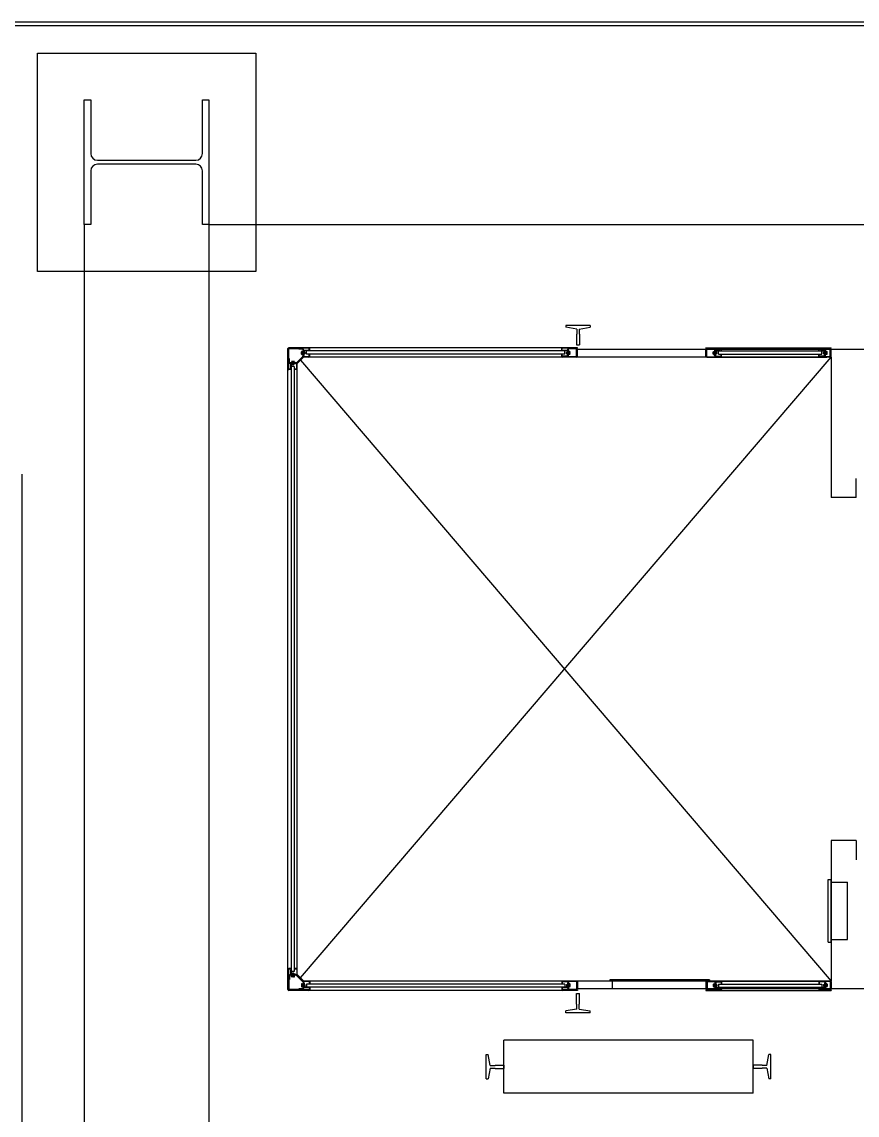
# Model space of a CAD drawing. Header units: millimetres. Extents: x -6877 to 48027, y -11108 to 34894.
# Drawn here: x 21369 to 24047, y 1682 to 5187 of the extents above; entities that cross this region are included whole.
import ezdxf

# ---------------------------------------------------------------- set-up
doc = ezdxf.new("R2010")
doc.units = ezdxf.units.MM
doc.header["$LTSCALE"] = 500
doc.layers.add('동물실', color=9, linetype='Continuous')

msp = doc.modelspace()

# ---------------------------------------------------------------- linework, layer by layer
at = {"layer": '동물실', "color": 251}
for p, q in [((21319, 5187.2), (24524, 5187.2)), ((21331, 5175.2), (24512, 5175.2)), ((21419, 5087.2), (22119, 5087.2)), ((21419, 4387.2), (21419, 5087.2)), ((22119, 5087.2), (22119, 4387.2)), ((21569, 4937.2), (21590, 4937.2)), ((21569, 4537.2), (21569, 4937.2)), ((21590, 4937.2), (21590, 4764.7)), ((21948, 4764.7), (21948, 4937.2)), ((21948, 4937.2), (21969, 4937.2)), ((21969, 4937.2), (21969, 4537.2)), ((21611, 4743.7), (21927, 4743.7)), ((21590, 4709.7), (21590, 4537.2)), ((21927, 4730.7), (21611, 4730.7)), ((21948, 4537.2), (21948, 4709.7)), ((21590, 4537.2), (21569, 4537.2)), ((21569, 4537.2), (21569, -4912.8)), ((21969, 4537.2), (21948, 4537.2)), ((21969, 4537.2), (24219, 4537.2)), ((21969, 4537.2), (21969, -4912.8)), ((22119, 4387.2), (21419, 4387.2)), ((23113, 4214.2), (23113, 4208.2)), ((23191, 4214.2), (23113, 4214.2)), ((23148, 4202.2), (23113, 4208.2)), ((23156, 4202.2), (23191, 4208.2)), ((23191, 4214.2), (23191, 4208.2)), ((23147, 4186.2), (23147, 4152.2)), ((23148, 4186.2), (23147, 4186.2)), ((23148, 4202.2), (23148, 4186.2)), ((23156, 4202.2), (23156, 4186.2)), ((23157, 4186.2), (23156, 4186.2)), ((23157, 4186.2), (23157, 4152.2)), ((22222, 2084.7), (22222, 4139.7)), ((22223.5, 4074.7), (22223.5, 4139.7)), ((23150, 4142.2), (22224.5, 4142.2)), ((22289.5, 4140.7), (22224.5, 4140.7)), ((22225.1, 4094.8), (22225.1, 4138.1)), ((22269.4, 4139.1), (22226.1, 4139.1)), ((22257, 4137.5), (22257, 4139.1)), ((22269.4, 4137.5), (22257, 4137.5)), ((22265.5, 4139.1), (22265.5, 4140.7)), ((22270.4, 4115.4), (22270.4, 4136.5)), ((22272, 4115.4), (22272, 4136.5)), ((22290.5, 4132.2), (22290.5, 4139.7)), ((22292, 4132.2), (22292, 4139.7)), ((23100, 4132.2), (23100, 4139.7)), ((23101.5, 4132.2), (23101.5, 4139.7)), ((23150, 4140.7), (23102.5, 4140.7)), ((23120, 4116.3), (23120, 4138.1)), ((23121.6, 4116.3), (23121.6, 4138.1)), ((23145.9, 4139.1), (23122.6, 4139.1)), ((23146.9, 4115.7), (23146.9, 4138.1)), ((23147, 4152.2), (23157, 4152.2)), ((23148.5, 4114.7), (23148.5, 4138.1)), ((23150, 4137.2), (23148.5, 4137.2)), ((23150, 4140.7), (23150, 4142.2)), ((24104, 4137.2), (23150, 4137.2)), ((23150, 4114.7), (23150, 4137.2)), ((23562.3, 4142.2), (23964.1, 4142.2)), ((23562.3, 4140.7), (23562.3, 4142.2)), ((23562.3, 4140.7), (23609.8, 4140.7)), ((23562.3, 4114.7), (23562.3, 4137.2)), ((23562.3, 4137.2), (23563.8, 4137.2)), ((23562.3, 4137.2), (23563.8, 4137.2)), ((23563.8, 4114.7), (23563.8, 4138.1)), ((23565.4, 4115.7), (23565.4, 4138.1)), ((23566.4, 4139.1), (23589.7, 4139.1)), ((23590.7, 4116.3), (23590.7, 4138.1)), ((23592.3, 4116.3), (23592.3, 4138.1)), ((23610.8, 4132.2), (23610.8, 4139.7)), ((23612.3, 4132.2), (23612.3, 4139.7)), ((23924.1, 4132.2), (23924.1, 4139.7)), ((23925.6, 4132.2), (23925.6, 4139.7)), ((23964.1, 4140.7), (23926.6, 4140.7)), ((23944.1, 4116.3), (23944.1, 4138.1)), ((23945.7, 4116.3), (23945.7, 4138.1)), ((23960, 4139.1), (23946.7, 4139.1)), ((23961, 4115.7), (23961, 4138.1)), ((23962.6, 4114.7), (23962.6, 4138.1)), ((23964.1, 4137.2), (23962.6, 4137.2)), ((23964.1, 4140.7), (23964.1, 4142.2)), ((23964.1, 4114.7), (23964.1, 4137.2)), ((22226.7, 4107.2), (22225.1, 4107.2)), ((22226.7, 4094.8), (22226.7, 4107.2)), ((22249.5, 4094.1), (22270.1, 4114.7)), ((22250.7, 4093), (22271.3, 4113.6)), ((22252.3, 4092.5), (22271.7, 4111.9)), ((22262, 2122.2), (23964, 4112.2)), ((22262, 4102.2), (23964, 2112.2)), ((22265.6, 4122.3), (22265.6, 4129.3)), ((22266.4, 4130.4), (22269.1, 4130.4)), ((22269.1, 4128.1), (22266.4, 4128.1)), ((22269.1, 4123.5), (22266.4, 4123.5)), ((22266.4, 4121.2), (22269.1, 4121.2)), ((22270.4, 4130.8), (22269.1, 4130.8)), ((22269.1, 4120.8), (22269.1, 4130.8)), ((22270.4, 4125.8), (22269.1, 4127)), ((22270.4, 4124.6), (22269.1, 4125.8)), ((22270.4, 4120.8), (22269.1, 4120.8)), ((22273.6, 4117.8), (22272, 4117.8)), ((22289.5, 4113.7), (22272.4, 4113.7)), ((23147.5, 4112.2), (22272.4, 4112.2)), ((22273.6, 4117.8), (22273.6, 4131.2)), ((22275.9, 4128.3), (22273.6, 4128.3)), ((22276.7, 4127.5), (22273.6, 4127.5)), ((22276.7, 4124.1), (22273.6, 4124.1)), ((22275.9, 4123.3), (22273.6, 4123.3)), ((22287, 4133.8), (22274.6, 4133.8)), ((23117.4, 4132.2), (22274.6, 4132.2)), ((22275.9, 4128.3), (22276.7, 4127.5)), ((22275.9, 4123.3), (22275.9, 4128.3)), ((22276.7, 4124.1), (22275.9, 4123.3)), ((22276.7, 4124.1), (22276.7, 4127.5)), ((22282, 4122.2), (22282, 4132.2)), ((23110, 4122.2), (22282, 4122.2)), ((22287, 4132.2), (22287, 4133.8)), ((22290.5, 4114.7), (22290.5, 4122.2)), ((22292, 4114.7), (22292, 4122.2)), ((23100, 4114.7), (23100, 4122.2)), ((23101.5, 4114.7), (23101.5, 4122.2)), ((23147.5, 4113.7), (23102.5, 4113.7)), ((23119, 4115.3), (23103, 4115.3)), ((23103, 4113.7), (23103, 4115.3)), ((23117.4, 4133.8), (23105, 4133.8)), ((23105, 4132.2), (23105, 4133.8)), ((23110, 4122.2), (23110, 4132.2)), ((23116.1, 4128.3), (23115.3, 4127.5)), ((23115.3, 4124.1), (23115.3, 4127.5)), ((23115.3, 4127.5), (23118.4, 4127.5)), ((23115.3, 4124.1), (23118.4, 4124.1)), ((23115.3, 4124.1), (23116.1, 4123.3)), ((23116.1, 4123.3), (23116.1, 4128.3)), ((23116.1, 4128.3), (23118.4, 4128.3)), ((23116.1, 4123.3), (23118.4, 4123.3)), ((23118.4, 4117.8), (23118.4, 4131.2)), ((23118.4, 4117.8), (23118.4, 4131.2)), ((23118.4, 4117.8), (23120, 4117.8)), ((23121.6, 4130.8), (23122.9, 4130.8)), ((23121.6, 4125.8), (23122.9, 4127)), ((23121.6, 4124.6), (23122.9, 4125.8)), ((23121.6, 4120.8), (23122.9, 4120.8)), ((23122.9, 4120.8), (23122.9, 4130.8)), ((23125.6, 4130.4), (23122.9, 4130.4)), ((23122.9, 4128.1), (23125.6, 4128.1)), ((23122.9, 4123.5), (23125.6, 4123.5)), ((23125.6, 4121.2), (23122.9, 4121.2)), ((23126.4, 4122.3), (23126.4, 4129.3)), ((23148.5, 4115.7), (23146.9, 4115.7)), ((23964, 4112.2), (23147.5, 4112.2)), ((23563.8, 4115.7), (23565.4, 4115.7)), ((23564.8, 4113.7), (23609.8, 4113.7)), ((23564.8, 4112.2), (23950.3, 4112.2)), ((23585.9, 4122.3), (23585.9, 4129.3)), ((23586.7, 4130.4), (23589.4, 4130.4)), ((23589.4, 4128.1), (23586.7, 4128.1)), ((23589.4, 4123.5), (23586.7, 4123.5)), ((23586.7, 4121.2), (23589.4, 4121.2)), ((23589.4, 4120.8), (23589.4, 4130.8)), ((23590.7, 4130.8), (23589.4, 4130.8)), ((23590.7, 4125.8), (23589.4, 4127)), ((23590.7, 4124.6), (23589.4, 4125.8)), ((23590.7, 4120.8), (23589.4, 4120.8)), ((23593.9, 4117.8), (23592.3, 4117.8)), ((23593.3, 4115.3), (23609.3, 4115.3)), ((23593.9, 4117.8), (23593.9, 4131.2)), ((23593.9, 4117.8), (23593.9, 4131.2)), ((23596.2, 4128.3), (23593.9, 4128.3)), ((23597, 4127.5), (23593.9, 4127.5)), ((23597, 4124.1), (23593.9, 4124.1)), ((23596.2, 4123.3), (23593.9, 4123.3)), ((23594.9, 4133.8), (23607.3, 4133.8)), ((23594.9, 4132.2), (23941.5, 4132.2)), ((23596.2, 4123.3), (23596.2, 4128.3)), ((23596.2, 4128.3), (23597, 4127.5)), ((23597, 4124.1), (23596.2, 4123.3)), ((23597, 4124.1), (23597, 4127.5)), ((23602.3, 4122.2), (23602.3, 4132.2)), ((23602.3, 4122.2), (23934.1, 4122.2)), ((23607.3, 4132.2), (23607.3, 4133.8)), ((23609.3, 4113.7), (23609.3, 4115.3)), ((23610.8, 4114.7), (23610.8, 4122.2)), ((23612.3, 4114.7), (23612.3, 4122.2)), ((23924.1, 4114.7), (23924.1, 4122.2)), ((23925.6, 4114.7), (23925.6, 4122.2)), ((23961.6, 4113.7), (23926.6, 4113.7)), ((23927.1, 4113.7), (23927.1, 4115.3)), ((23943.1, 4115.3), (23927.1, 4115.3)), ((23929.1, 4132.2), (23929.1, 4133.8)), ((23941.5, 4133.8), (23929.1, 4133.8)), ((23934.1, 4122.2), (23934.1, 4132.2)), ((23940.2, 4128.3), (23939.4, 4127.5)), ((23939.4, 4124.1), (23939.4, 4127.5)), ((23939.4, 4127.5), (23942.5, 4127.5)), ((23939.4, 4124.1), (23942.5, 4124.1)), ((23939.4, 4124.1), (23940.2, 4123.3)), ((23940.2, 4128.3), (23942.5, 4128.3)), ((23940.2, 4123.3), (23940.2, 4128.3)), ((23940.2, 4123.3), (23942.5, 4123.3)), ((23942.5, 4117.8), (23942.5, 4131.2)), ((23942.5, 4117.8), (23942.5, 4131.2)), ((23942.5, 4117.8), (23944.1, 4117.8)), ((23945.7, 4130.8), (23947, 4130.8)), ((23945.7, 4125.8), (23947, 4127)), ((23945.7, 4124.6), (23947, 4125.8)), ((23945.7, 4120.8), (23947, 4120.8)), ((23947, 4120.8), (23947, 4130.8)), ((23949.7, 4130.4), (23947, 4130.4)), ((23947, 4128.1), (23949.7, 4128.1)), ((23947, 4123.5), (23949.7, 4123.5)), ((23949.7, 4121.2), (23947, 4121.2)), ((23950.5, 4122.3), (23950.5, 4129.3)), ((23962.6, 4115.7), (23961, 4115.7)), ((23964, 4112.2), (23964, 3662.2)), ((22225.1, 4098.7), (22223.5, 4098.7)), ((22232, 4073.7), (22224.5, 4073.7)), ((22232, 4072.2), (22224.5, 4072.2)), ((22248.8, 4093.8), (22227.7, 4093.8)), ((22248.8, 4092.2), (22227.7, 4092.2)), ((22230.4, 4077.2), (22230.4, 4089.6)), ((22232, 4077.2), (22230.4, 4077.2)), ((22232, 4089.6), (22232, 2134.9)), ((22242, 4082.2), (22232, 4082.2)), ((22246.4, 4090.6), (22233, 4090.6)), ((22233.4, 4093.8), (22233.4, 4095.1)), ((22243.4, 4095.1), (22233.4, 4095.1)), ((22233.8, 4097.8), (22233.8, 4095.1)), ((22241.9, 4098.6), (22235, 4098.6)), ((22235.9, 4088.3), (22235.9, 4090.6)), ((22235.9, 4088.3), (22236.7, 4087.5)), ((22240.9, 4088.3), (22235.9, 4088.3)), ((22236.1, 4095.1), (22236.1, 4097.8)), ((22236.7, 4087.5), (22236.7, 4090.6)), ((22240.1, 4087.5), (22236.7, 4087.5)), ((22238.4, 4093.8), (22237.2, 4095.1)), ((22239.6, 4093.8), (22238.4, 4095.1)), ((22240.1, 4087.5), (22240.1, 4090.6)), ((22240.1, 4087.5), (22240.9, 4088.3)), ((22240.7, 4095.1), (22240.7, 4097.8)), ((22240.9, 4088.3), (22240.9, 4090.6)), ((22242, 4082.2), (22242, 2142.3)), ((22249.5, 4073.7), (22242, 4073.7)), ((22249.5, 4072.2), (22242, 4072.2)), ((22243, 4097.8), (22243, 4095.1)), ((22243.4, 4093.8), (22243.4, 4095.1)), ((22246.4, 4090.6), (22246.4, 4092.2)), ((22250.5, 4074.7), (22250.5, 4091.8)), ((22252, 2132.6), (22252, 4091.8)), ((21369, 3737.1), (21369, -8439.2)), ((24044, 3662.2), (24044, 3723.6)), ((24044, 3662.2), (23964, 3662.2)), ((23964, 2562.2), (23964, 2112.2)), ((24044, 2562.2), (23964, 2562.2)), ((24044, 2562.2), (24044, 2500.8)), ((23954.4, 2237.2), (23954.4, 2437.3)), ((23954.4, 2437.3), (23964, 2437.3)), ((23964, 2237.2), (23964, 2437.3)), ((23964, 2429.3), (24016, 2429.3)), ((24016, 2245.2), (24016, 2429.3)), ((23964, 2245.2), (24016, 2245.2)), ((23954.4, 2237.2), (23964, 2237.2)), ((22223.5, 2149.7), (22223.5, 2084.7)), ((22232, 2152.2), (22224.5, 2152.2)), ((22232, 2150.7), (22224.5, 2150.7)), ((22230.4, 2147.2), (22230.4, 2134.8)), ((22232, 2147.2), (22230.4, 2147.2)), ((22242, 2142.2), (22232, 2142.2)), ((22249.5, 2152.2), (22242, 2152.2)), ((22249.5, 2150.7), (22242, 2150.7)), ((22250.5, 2149.7), (22250.5, 2132.6)), ((22225.1, 2125.7), (22223.5, 2125.7)), ((22225.1, 2129.6), (22225.1, 2086.3)), ((22226.7, 2117.2), (22225.1, 2117.2)), ((22226.7, 2129.6), (22226.7, 2117.2)), ((22248.8, 2132.2), (22227.7, 2132.2)), ((22248.8, 2130.6), (22227.7, 2130.6)), ((22246.4, 2133.8), (22233, 2133.8)), ((22233.4, 2130.6), (22233.4, 2129.3)), ((22243.4, 2129.3), (22233.4, 2129.3)), ((22233.8, 2126.6), (22233.8, 2129.3)), ((22241.9, 2125.8), (22235, 2125.8)), ((22235.9, 2136.1), (22236.7, 2136.9)), ((22235.9, 2136.1), (22235.9, 2133.8)), ((22240.9, 2136.1), (22235.9, 2136.1)), ((22236.1, 2129.3), (22236.1, 2126.6)), ((22236.7, 2136.9), (22236.7, 2133.8)), ((22240.1, 2136.9), (22236.7, 2136.9)), ((22238.4, 2130.6), (22237.2, 2129.3)), ((22239.6, 2130.6), (22238.4, 2129.3)), ((22240.1, 2136.9), (22240.9, 2136.1)), ((22240.1, 2136.9), (22240.1, 2133.8)), ((22240.7, 2129.3), (22240.7, 2126.6)), ((22240.9, 2136.1), (22240.9, 2133.8)), ((22243, 2126.6), (22243, 2129.3)), ((22243.4, 2130.6), (22243.4, 2129.3)), ((22246.4, 2133.8), (22246.4, 2132.2)), ((22249.5, 2130.3), (22270.1, 2109.7)), ((22250.7, 2131.4), (22271.3, 2110.9)), ((22252.3, 2131.9), (22271.7, 2112.5)), ((22266.4, 2103.2), (22269.1, 2103.2)), ((22270.4, 2103.6), (22269.1, 2103.6)), ((22269.1, 2103.6), (22269.1, 2093.6)), ((22270.4, 2109), (22270.4, 2087.9)), ((22272, 2109), (22272, 2087.9)), ((22273.6, 2106.6), (22272, 2106.6)), ((23964, 2112.2), (22272.4, 2112.2)), ((23147.5, 2112.2), (22272.4, 2112.2)), ((22289.5, 2110.7), (22272.4, 2110.7)), ((22273.6, 2106.6), (22273.6, 2093.2)), ((22290.5, 2109.7), (22290.5, 2102.2)), ((22292, 2109.7), (22292, 2102.2)), ((23100, 2109.7), (23100, 2102.2)), ((23101.5, 2109.7), (23101.5, 2102.2)), ((23147.5, 2110.7), (23102.5, 2110.7)), ((23103, 2110.7), (23103, 2109.1)), ((23119, 2109.1), (23103, 2109.1)), ((23118.4, 2106.6), (23120, 2106.6)), ((23118.4, 2106.6), (23118.4, 2093.2)), ((23118.4, 2106.6), (23118.4, 2093.2)), ((23120, 2108.1), (23120, 2086.3)), ((23121.6, 2108.1), (23121.6, 2086.3)), ((23121.6, 2103.6), (23122.9, 2103.6)), ((23122.9, 2103.6), (23122.9, 2093.6)), ((23125.6, 2103.2), (23122.9, 2103.2)), ((23146.9, 2108.7), (23146.9, 2086.3)), ((23148.5, 2108.7), (23146.9, 2108.7)), ((23148.5, 2109.7), (23148.5, 2086.3)), ((23150, 2109.7), (23150, 2087.2)), ((23574, 2116.2), (23254, 2116.2)), ((23574, 2116.2), (23254, 2116.2)), ((23254, 2116.2), (23254, 2112.2)), ((23254, 2116.2), (23254, 2112.2)), ((23574, 2112.2), (23254, 2112.2)), ((23574, 2112.2), (23254, 2112.2)), ((23262, 2112.2), (23262, 2087.2)), ((23262, 2112.2), (23262, 2087.2)), ((23562.3, 2109.7), (23562.3, 2087.2)), ((23563.8, 2109.7), (23563.8, 2086.3)), ((23563.8, 2108.7), (23565.4, 2108.7)), ((23564.8, 2112.2), (23950.3, 2112.2)), ((23564.8, 2110.7), (23609.8, 2110.7)), ((23565.4, 2108.7), (23565.4, 2086.3)), ((23566, 2112.2), (23566, 2087.2)), ((23566, 2112.2), (23566, 2087.2)), ((23574, 2116.2), (23574, 2112.2)), ((23574, 2116.2), (23574, 2112.2)), ((23586.7, 2103.2), (23589.4, 2103.2)), ((23589.4, 2103.6), (23589.4, 2093.6)), ((23590.7, 2103.6), (23589.4, 2103.6)), ((23590.7, 2108.1), (23590.7, 2086.3)), ((23592.3, 2108.1), (23592.3, 2086.3)), ((23593.9, 2106.6), (23592.3, 2106.6)), ((23593.3, 2109.1), (23609.3, 2109.1)), ((23593.9, 2106.6), (23593.9, 2093.2)), ((23593.9, 2106.6), (23593.9, 2093.2)), ((23609.3, 2110.7), (23609.3, 2109.1)), ((23610.8, 2109.7), (23610.8, 2102.2)), ((23612.3, 2109.7), (23612.3, 2102.2)), ((23924.1, 2109.7), (23924.1, 2102.2)), ((23925.6, 2109.7), (23925.6, 2102.2)), ((23961.6, 2110.7), (23926.6, 2110.7)), ((23927.1, 2110.7), (23927.1, 2109.1)), ((23943.1, 2109.1), (23927.1, 2109.1)), ((23942.5, 2106.6), (23942.5, 2093.2)), ((23942.5, 2106.6), (23942.5, 2093.2)), ((23942.5, 2106.6), (23944.1, 2106.6)), ((23944.1, 2108.1), (23944.1, 2086.3)), ((23945.7, 2108.1), (23945.7, 2086.3)), ((23945.7, 2103.6), (23947, 2103.6)), ((23947, 2103.6), (23947, 2093.6)), ((23949.7, 2103.2), (23947, 2103.2)), ((23961, 2108.7), (23961, 2086.3)), ((23962.6, 2108.7), (23961, 2108.7)), ((23962.6, 2109.7), (23962.6, 2086.3)), ((23964.1, 2109.7), (23964.1, 2087.2)), ((22289.5, 2083.7), (22224.5, 2083.7)), ((23150, 2082.2), (22224.5, 2082.2)), ((22269.4, 2085.3), (22226.1, 2085.3)), ((22269.4, 2086.9), (22257, 2086.9)), ((22257, 2086.9), (22257, 2085.3)), ((22265.5, 2085.3), (22265.5, 2083.7)), ((22265.6, 2102.1), (22265.6, 2095.1)), ((22269.1, 2100.9), (22266.4, 2100.9)), ((22269.1, 2096.3), (22266.4, 2096.3)), ((22266.4, 2094), (22269.1, 2094)), ((22270.4, 2099.8), (22269.1, 2098.6)), ((22270.4, 2098.6), (22269.1, 2097.4)), ((22270.4, 2093.6), (22269.1, 2093.6)), ((22275.9, 2101.1), (22273.6, 2101.1)), ((22276.7, 2100.3), (22273.6, 2100.3)), ((22276.7, 2096.9), (22273.6, 2096.9)), ((22275.9, 2096.1), (22273.6, 2096.1)), ((23117.4, 2092.2), (22274.6, 2092.2)), ((22287, 2090.6), (22274.6, 2090.6)), ((22276.7, 2100.3), (22275.9, 2101.1)), ((22275.9, 2101.1), (22275.9, 2096.1)), ((22275.9, 2096.1), (22276.7, 2096.9)), ((22276.7, 2100.3), (22276.7, 2096.9)), ((23110, 2102.2), (22282, 2102.2)), ((22282, 2102.2), (22282, 2092.2)), ((22287, 2092.2), (22287, 2090.6)), ((22290.5, 2092.2), (22290.5, 2084.7)), ((22292, 2092.2), (22292, 2084.7)), ((23100, 2092.2), (23100, 2084.7)), ((23101.5, 2092.2), (23101.5, 2084.7)), ((23150, 2083.7), (23102.5, 2083.7)), ((23105, 2092.2), (23105, 2090.6)), ((23117.4, 2090.6), (23105, 2090.6)), ((23110, 2102.2), (23110, 2092.2)), ((23115.3, 2100.3), (23116.1, 2101.1)), ((23115.3, 2100.3), (23118.4, 2100.3)), ((23115.3, 2100.3), (23115.3, 2096.9)), ((23116.1, 2096.1), (23115.3, 2096.9)), ((23115.3, 2096.9), (23118.4, 2096.9)), ((23116.1, 2101.1), (23118.4, 2101.1)), ((23116.1, 2101.1), (23116.1, 2096.1)), ((23116.1, 2096.1), (23118.4, 2096.1)), ((23121.6, 2099.8), (23122.9, 2098.6)), ((23121.6, 2098.6), (23122.9, 2097.4)), ((23121.6, 2093.6), (23122.9, 2093.6)), ((23145.9, 2085.3), (23122.6, 2085.3)), ((23122.9, 2100.9), (23125.6, 2100.9)), ((23122.9, 2096.3), (23125.6, 2096.3)), ((23125.6, 2094), (23122.9, 2094)), ((23126.4, 2102.1), (23126.4, 2095.1)), ((23147, 2072.2), (23157, 2072.2)), ((23147, 2038.2), (23147, 2072.2)), ((23150, 2087.2), (23148.5, 2087.2)), ((24104, 2087.2), (23150, 2087.2)), ((23150, 2083.7), (23150, 2082.2)), ((23157, 2038.2), (23157, 2072.2)), ((23566, 2087.2), (23262, 2087.2)), ((23566, 2087.2), (23262, 2087.2)), ((23562.3, 2087.2), (23563.8, 2087.2)), ((23562.3, 2087.2), (23563.8, 2087.2)), ((23562.3, 2083.7), (23562.3, 2082.2)), ((23562.3, 2083.7), (23609.8, 2083.7)), ((23562.3, 2082.2), (23964.1, 2082.2)), ((23566.4, 2085.3), (23589.7, 2085.3)), ((23585.9, 2102.1), (23585.9, 2095.1)), ((23589.4, 2100.9), (23586.7, 2100.9)), ((23589.4, 2096.3), (23586.7, 2096.3)), ((23586.7, 2094), (23589.4, 2094)), ((23590.7, 2099.8), (23589.4, 2098.6)), ((23590.7, 2098.6), (23589.4, 2097.4)), ((23590.7, 2093.6), (23589.4, 2093.6)), ((23596.2, 2101.1), (23593.9, 2101.1)), ((23597, 2100.3), (23593.9, 2100.3)), ((23597, 2096.9), (23593.9, 2096.9)), ((23596.2, 2096.1), (23593.9, 2096.1)), ((23594.9, 2092.2), (23941.5, 2092.2)), ((23594.9, 2090.6), (23607.3, 2090.6)), ((23596.2, 2101.1), (23596.2, 2096.1)), ((23597, 2100.3), (23596.2, 2101.1)), ((23596.2, 2096.1), (23597, 2096.9)), ((23597, 2100.3), (23597, 2096.9)), ((23602.3, 2102.2), (23934.1, 2102.2)), ((23602.3, 2102.2), (23602.3, 2092.2)), ((23607.3, 2092.2), (23607.3, 2090.6)), ((23610.8, 2092.2), (23610.8, 2084.7)), ((23612.3, 2092.2), (23612.3, 2084.7)), ((23924.1, 2092.2), (23924.1, 2084.7)), ((23925.6, 2092.2), (23925.6, 2084.7)), ((23964.1, 2083.7), (23926.6, 2083.7)), ((23929.1, 2092.2), (23929.1, 2090.6)), ((23941.5, 2090.6), (23929.1, 2090.6)), ((23934.1, 2102.2), (23934.1, 2092.2)), ((23939.4, 2100.3), (23940.2, 2101.1)), ((23939.4, 2100.3), (23942.5, 2100.3)), ((23939.4, 2100.3), (23939.4, 2096.9)), ((23940.2, 2096.1), (23939.4, 2096.9)), ((23939.4, 2096.9), (23942.5, 2096.9)), ((23940.2, 2101.1), (23940.2, 2096.1)), ((23940.2, 2101.1), (23942.5, 2101.1)), ((23940.2, 2096.1), (23942.5, 2096.1)), ((23945.7, 2099.8), (23947, 2098.6)), ((23945.7, 2098.6), (23947, 2097.4)), ((23945.7, 2093.6), (23947, 2093.6)), ((23960, 2085.3), (23946.7, 2085.3)), ((23947, 2100.9), (23949.7, 2100.9)), ((23947, 2096.3), (23949.7, 2096.3)), ((23949.7, 2094), (23947, 2094)), ((23950.5, 2102.1), (23950.5, 2095.1)), ((23964.1, 2087.2), (23962.6, 2087.2)), ((23964.1, 2083.7), (23964.1, 2082.2)), ((23148, 2038.2), (23147, 2038.2)), ((23148, 2022.2), (23148, 2038.2)), ((23156, 2022.2), (23156, 2038.2)), ((23157, 2038.2), (23156, 2038.2)), ((23148, 2022.2), (23113, 2016.2)), ((23113, 2010.2), (23113, 2016.2)), ((23191, 2010.2), (23113, 2010.2)), ((23156, 2022.2), (23191, 2016.2)), ((23191, 2010.2), (23191, 2016.2)), ((23714, 1922.2), (22914, 1922.2)), ((22914, 1752.2), (22914, 1922.2)), ((23714, 1752.2), (23714, 1922.2)), ((22858, 1798.2), (22858, 1876.2)), ((22858, 1876.2), (22864, 1876.2)), ((22858, 1798.2), (22858, 1876.2)), ((22858, 1876.2), (22864, 1876.2)), ((22870, 1841.2), (22864, 1876.2)), ((22870, 1841.2), (22864, 1876.2)), ((23758, 1841.2), (23764, 1876.2)), ((23758, 1841.2), (23764, 1876.2)), ((23770, 1876.2), (23764, 1876.2)), ((23770, 1876.2), (23764, 1876.2)), ((23770, 1798.2), (23770, 1876.2)), ((23770, 1798.2), (23770, 1876.2)), ((22870, 1833.2), (22864, 1798.2)), ((22870, 1833.2), (22864, 1798.2)), ((22870, 1841.2), (22886, 1841.2)), ((22870, 1841.2), (22886, 1841.2)), ((22870, 1833.2), (22886, 1833.2)), ((22870, 1833.2), (22886, 1833.2)), ((22886, 1842.2), (22914, 1842.2)), ((22886, 1841.2), (22886, 1842.2)), ((22886, 1842.2), (22914, 1842.2)), ((22886, 1841.2), (22886, 1842.2)), ((22886, 1832.2), (22886, 1833.2)), ((22886, 1832.2), (22886, 1833.2)), ((22886, 1832.2), (22914, 1832.2)), ((22886, 1832.2), (22914, 1832.2)), ((22914, 1842.2), (22914, 1832.2)), ((22914, 1842.2), (22914, 1832.2)), ((23742, 1842.2), (23714, 1842.2)), ((23714, 1842.2), (23714, 1832.2)), ((23742, 1842.2), (23714, 1842.2)), ((23714, 1842.2), (23714, 1832.2)), ((23742, 1832.2), (23714, 1832.2)), ((23742, 1832.2), (23714, 1832.2)), ((23742, 1841.2), (23742, 1842.2)), ((23742, 1841.2), (23742, 1842.2)), ((23758, 1841.2), (23742, 1841.2)), ((23758, 1841.2), (23742, 1841.2)), ((23758, 1833.2), (23742, 1833.2)), ((23742, 1832.2), (23742, 1833.2)), ((23758, 1833.2), (23742, 1833.2)), ((23742, 1832.2), (23742, 1833.2)), ((23758, 1833.2), (23764, 1798.2)), ((23758, 1833.2), (23764, 1798.2)), ((22858, 1798.2), (22864, 1798.2)), ((22858, 1798.2), (22864, 1798.2)), ((23770, 1798.2), (23764, 1798.2)), ((23770, 1798.2), (23764, 1798.2)), ((23714, 1752.2), (22914, 1752.2))]:
    msp.add_line(p, q, dxfattribs=at)
for centre, radius, start, end in [((21611, 4764.7), 21, 180, 270), ((21927, 4764.7), 21, 270, 0), ((21611, 4709.7), 21, 90, 180), ((21927, 4709.7), 21, 0, 90), ((22224.5, 4139.7), 2.5, 90, 180), ((22224.5, 4139.7), 1, 90, 180), ((22226.1, 4138.1), 2.6, 90, 180), ((22226.1, 4138.1), 1, 90, 180), ((22269.4, 4136.5), 2.6, 0, 90), ((22269.4, 4136.5), 1, 0, 90), ((22289.5, 4139.7), 2.5, 0, 90), ((22289.5, 4139.7), 1, 0, 90), ((23102.5, 4139.7), 2.5, 90, 180), ((23102.5, 4139.7), 1, 90, 180), ((23122.6, 4138.1), 2.6, 90, 180), ((23122.6, 4138.1), 1, 90, 180), ((23145.9, 4138.1), 2.6, 0, 90), ((23145.9, 4138.1), 1, 0, 90), ((23566.4, 4138.1), 2.6, 90, 180), ((23566.4, 4138.1), 2.6, 90, 180), ((23566.4, 4138.1), 1, 90, 180), ((23566.4, 4138.1), 1, 90, 180), ((23589.7, 4138.1), 2.6, 0, 90), ((23589.7, 4138.1), 1, 0, 90), ((23609.8, 4139.7), 2.5, 0, 90), ((23609.8, 4139.7), 1, 0, 90), ((23926.6, 4139.7), 2.5, 90, 180), ((23926.6, 4139.7), 1, 90, 180), ((23946.7, 4138.1), 2.6, 90, 180), ((23946.7, 4138.1), 1, 90, 180), ((23960, 4138.1), 2.6, 0, 90), ((23960, 4138.1), 1, 0, 90), ((22266.9, 4129.3), 1.23, 110.57, 249.43), ((22269.4, 4125.8), 3.73, 141.7868, 218.2132), ((22266.9, 4122.3), 1.23, 110.57, 249.43), ((22269.4, 4115.4), 1, 315, 0), ((22272.4, 4111.2), 2.5, 90, 135), ((22269.4, 4115.4), 2.6, 315, 0), ((22272.4, 4111.2), 1, 90, 135), ((22274.6, 4131.2), 2.6, 90, 180), ((22274.6, 4131.2), 1, 90, 180), ((22289.5, 4114.7), 2.5, 270, 0), ((22289.5, 4114.7), 1, 270, 0), ((23102.5, 4114.7), 2.5, 180, 270), ((23102.5, 4114.7), 1, 180, 270), ((23117.4, 4131.2), 2.6, 0, 90), ((23117.4, 4131.2), 1, 0, 90), ((23119, 4116.3), 1, 270, 0), ((23119, 4116.3), 2.6, 270, 0), ((23125.2, 4129.3), 1.23, 290.57, 69.43), ((23122.7, 4125.8), 3.73, 321.7868, 38.2132), ((23125.2, 4122.3), 1.23, 290.57, 69.43), ((23147.5, 4114.7), 1, 270, 0), ((23147.5, 4114.7), 2.5, 270, 0), ((23564.8, 4114.7), 2.5, 180, 270), ((23564.8, 4114.7), 2.5, 180, 270), ((23564.8, 4114.7), 1, 180, 270), ((23587.2, 4129.3), 1.23, 110.57, 249.43), ((23589.7, 4125.8), 3.73, 141.7868, 218.2132), ((23587.2, 4122.3), 1.23, 110.57, 249.43), ((23593.3, 4116.3), 2.6, 180, 270), ((23594.9, 4131.2), 2.6, 90, 180), ((23593.3, 4116.3), 1, 180, 270), ((23594.9, 4131.2), 1, 90, 180), ((23609.8, 4114.7), 1, 270, 0), ((23609.8, 4114.7), 2.5, 270, 0), ((23926.6, 4114.7), 2.5, 180, 270), ((23926.6, 4114.7), 1, 180, 270), ((23941.5, 4131.2), 2.6, 0, 90), ((23941.5, 4131.2), 1, 0, 90), ((23943.1, 4116.3), 1, 270, 0), ((23943.1, 4116.3), 2.6, 270, 0), ((23949.2, 4129.3), 1.23, 290.57, 69.43), ((23946.7, 4125.8), 3.73, 321.7868, 38.2132), ((23949.2, 4122.3), 1.23, 290.57, 69.43), ((23961.6, 4114.7), 1, 270, 0), ((23961.6, 4114.7), 2.5, 270, 0), ((22224.5, 4074.7), 2.5, 180, 270), ((22224.5, 4074.7), 1, 180, 270), ((22227.7, 4094.8), 2.6, 180, 270), ((22227.7, 4094.8), 1, 180, 270), ((22233, 4089.6), 2.6, 90, 180), ((22233, 4089.6), 1, 90, 180), ((22235, 4097.4), 1.23, 20.57, 159.43), ((22238.4, 4094.9), 3.73, 51.7868, 128.2132), ((22241.9, 4097.4), 1.23, 20.57, 159.43), ((22248.8, 4094.8), 1, 270, 315), ((22248.8, 4094.8), 2.6, 270, 315), ((22249.5, 4074.7), 2.5, 270, 0), ((22249.5, 4074.7), 1, 270, 0), ((22253, 4091.8), 2.5, 135, 180), ((22253, 4091.8), 1, 135, 180), ((22224.5, 2149.7), 2.5, 90, 180), ((22224.5, 2149.7), 1, 90, 180), ((22249.5, 2149.7), 2.5, 0, 90), ((22249.5, 2149.7), 1, 0, 90), ((22227.7, 2129.6), 2.6, 90, 180), ((22227.7, 2129.6), 1, 90, 180), ((22233, 2134.8), 2.6, 180, 270), ((22233, 2134.8), 1, 180, 270), ((22235, 2127), 1.23, 200.57, 339.43), ((22238.4, 2129.5), 3.73, 231.7868, 308.2132), ((22241.9, 2127), 1.23, 200.57, 339.43), ((22248.8, 2129.6), 2.6, 45, 90), ((22248.8, 2129.6), 1, 45, 90), ((22253, 2132.6), 2.5, 180, 225), ((22253, 2132.6), 1, 180, 225), ((22266.9, 2102.1), 1.23, 110.57, 249.43), ((22269.4, 2109), 1, 0, 45), ((22272.4, 2113.2), 2.5, 225, 270), ((22269.4, 2109), 2.6, 0, 45), ((22272.4, 2113.2), 1, 225, 270), ((22289.5, 2109.7), 2.5, 0, 90), ((22289.5, 2109.7), 1, 0, 90), ((23102.5, 2109.7), 2.5, 90, 180), ((23102.5, 2109.7), 1, 90, 180), ((23119, 2108.1), 2.6, 0, 90), ((23119, 2108.1), 1, 0, 90), ((23125.2, 2102.1), 1.23, 290.57, 69.43), ((23147.5, 2109.7), 2.5, 0, 90), ((23147.5, 2109.7), 1, 0, 90), ((23564.8, 2109.7), 2.5, 90, 180), ((23564.8, 2109.7), 1, 90, 180), ((23587.2, 2102.1), 1.23, 110.57, 249.43), ((23593.3, 2108.1), 2.6, 90, 180), ((23593.3, 2108.1), 1, 90, 180), ((23609.8, 2109.7), 2.5, 0, 90), ((23609.8, 2109.7), 1, 0, 90), ((23926.6, 2109.7), 2.5, 90, 180), ((23926.6, 2109.7), 1, 90, 180), ((23943.1, 2108.1), 2.6, 0, 90), ((23943.1, 2108.1), 1, 0, 90), ((23949.2, 2102.1), 1.23, 290.57, 69.43), ((23961.6, 2109.7), 2.5, 0, 90), ((23961.6, 2109.7), 1, 0, 90), ((22224.5, 2084.7), 2.5, 180, 270), ((22226.1, 2086.3), 2.6, 180, 270), ((22224.5, 2084.7), 1, 180, 270), ((22226.1, 2086.3), 1, 180, 270), ((22269.4, 2098.6), 3.73, 141.7868, 218.2132), ((22266.9, 2095.1), 1.23, 110.57, 249.43), ((22269.4, 2087.9), 2.6, 270, 0), ((22269.4, 2087.9), 1, 270, 0), ((22274.6, 2093.2), 2.6, 180, 270), ((22274.6, 2093.2), 1, 180, 270), ((22289.5, 2084.7), 1, 270, 0), ((22289.5, 2084.7), 2.5, 270, 0), ((23102.5, 2084.7), 2.5, 180, 270), ((23102.5, 2084.7), 1, 180, 270), ((23117.4, 2093.2), 2.6, 270, 0), ((23117.4, 2093.2), 1, 270, 0), ((23122.6, 2086.3), 2.6, 180, 270), ((23122.6, 2086.3), 1, 180, 270), ((23122.7, 2098.6), 3.73, 321.7868, 38.2132), ((23125.2, 2095.1), 1.23, 290.57, 69.43), ((23145.9, 2086.3), 2.6, 270, 0), ((23145.9, 2086.3), 1, 270, 0), ((23566.4, 2086.3), 2.6, 180, 270), ((23566.4, 2086.3), 1, 180, 270), ((23589.7, 2098.6), 3.73, 141.7868, 218.2132), ((23587.2, 2095.1), 1.23, 110.57, 249.43), ((23589.7, 2086.3), 1, 270, 0), ((23589.7, 2086.3), 2.6, 270, 0), ((23594.9, 2093.2), 2.6, 180, 270), ((23594.9, 2093.2), 1, 180, 270), ((23609.8, 2084.7), 2.5, 270, 0), ((23609.8, 2084.7), 1, 270, 0), ((23926.6, 2084.7), 2.5, 180, 270), ((23926.6, 2084.7), 1, 180, 270), ((23941.5, 2093.2), 2.6, 270, 0), ((23941.5, 2093.2), 1, 270, 0), ((23946.7, 2086.3), 2.6, 180, 270), ((23946.7, 2086.3), 1, 180, 270), ((23946.7, 2098.6), 3.73, 321.7868, 38.2132), ((23949.2, 2095.1), 1.23, 290.57, 69.43), ((23960, 2086.3), 1, 270, 0), ((23960, 2086.3), 2.6, 270, 0)]:
    msp.add_arc(centre, radius, start, end, dxfattribs=at)

doc.saveas('drawing.dxf')
